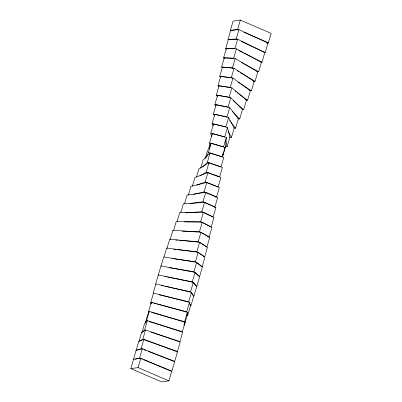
<?xml version="1.0" encoding="UTF-8"?>
<svg xmlns="http://www.w3.org/2000/svg" width="402" height="402" viewBox="0 0 402 402"><rect width="100%" height="100%" fill="white"/><g stroke="black" fill="none" stroke-linecap="round" stroke-linejoin="round"><path stroke-width="0.6" d="M148.393 313.897L148.579 311.58L151.343 302.188L187.362 312.339L187.081 315.816L184.317 325.208L184.458 323.469M151.202 303.927L151.343 302.188M209.14 148.273L209.578 142.896L212.341 133.504L226.321 137.444L225.592 146.403L222.829 155.795L223.02 153.408M212.246 134.7L212.341 133.504M133.379 359.604L136.142 350.212L142.308 348.725L174.644 361.71L171.88 371.101L143.584 359.74M158.202 275.285L160.966 265.893L195.06 272.37L199.573 276.983L196.809 286.375L192.297 281.762L167.332 277.018M155.574 284.279L158.338 274.888L193.322 282.385L196.658 286.757L193.895 296.148L191.669 293.234M130.831 368.629L133.6 359.237L140.831 358.197L171.659 371.468L168.895 380.86L161.659 381.9L130.831 368.629L138.067 367.589L168.895 380.86M160.966 266.32L163.735 256.928L196.684 262.345L202.337 267.159L199.568 276.551L193.92 271.737L169.513 267.727M138.911 341.675L141.675 332.283L145.564 329.947L180.166 342.072L177.403 351.464L176.428 352.046M153.102 293.334L155.87 283.943L191.468 292.39L193.613 296.495L190.849 305.887L189.508 303.319M164.056 256.813L166.649 248.009L198.206 252.32L204.95 257.3L202.186 266.692L200.945 266.521M151.041 303.52L150.77 302.435L153.539 293.043L189.483 302.374L190.417 306.183L187.654 315.575L186.453 315.263M166.946 248.511L169.709 239.12L199.628 242.295L207.417 247.406L204.653 256.798L196.864 251.687L176.915 249.572M226.788 49.28L225.683 48.727L228.447 39.336L237.647 39.205L264.772 52.742L262.003 62.134L260.777 62.149M145.197 323.314L147.79 314.51L149.293 311.389L185.106 322.283L182.342 331.675L149.509 321.685M224.648 58.491L223.562 57.903L226.326 48.511L236.411 48.838L261.36 62.35L258.597 71.742L256.818 71.687M170.147 239.652L172.91 230.266L200.97 232.281L209.738 237.476L206.975 246.868L205.729 246.778M149.293 311.389L146.524 320.781L145.524 322.861M222.648 67.767L221.572 67.129L224.336 57.737L235.225 58.521L257.823 71.908L255.059 81.299L253.24 81.169M173.493 230.828L176.257 221.437L202.241 222.281L211.924 227.522L209.161 236.914L207.924 236.873M147.363 320.64L144.599 330.032L141.896 332.771L144.66 323.379L147.363 320.64L182.709 332.193L179.945 341.584L151.082 332.147M220.743 77.084L219.713 76.41L222.477 67.018L234.09 68.25L254.154 81.41L251.391 90.802L249.557 90.606M177.146 221.432L179.734 212.628L203.447 212.291L213.97 217.547L211.206 226.939L200.683 221.683L184.458 221.914M139.881 341.092L142.8 339.338L145.564 329.947M218.969 86.475L217.974 85.742L220.738 76.35L232.984 78.023L250.366 90.857L247.602 100.249L245.763 99.997M180.754 212.648L183.347 203.844L204.603 202.327L215.889 207.548L213.125 216.939L201.839 211.718L185.583 212.879M143.881 339.308L138.836 341.228L136.072 350.619L141.117 348.7L143.881 339.308L177.478 351.911L174.714 361.303L148.067 351.308M217.758 96.334L216.346 95.133L219.11 85.742L231.899 87.842L246.461 100.254L243.697 109.645L241.868 109.344M184.488 203.874L187.081 195.07L205.718 192.387L217.683 197.538L214.919 206.929L202.955 201.779L189.91 203.658M135.062 359.197L139.544 358.117L142.308 348.725M216.12 105.902L214.824 104.58L217.588 95.189L230.823 97.701L242.456 109.59L239.692 118.982L237.889 118.64M188.337 195.111L190.93 186.307L206.814 182.478L219.361 187.518L216.598 196.91L215.422 197.196M138.067 367.589L140.831 358.197M240.341 20.1L233.105 21.14L230.341 30.532L237.577 29.492L240.341 20.1L271.169 33.371L268.4 42.763L267.199 42.934M214.522 115.55L213.397 114.078L216.16 104.686L229.738 107.595L238.356 118.871L235.592 128.263L233.823 127.886M192.297 186.352L194.89 177.548L207.894 172.604L220.929 177.493L218.165 186.885L205.131 181.995L196.648 185.221M238.954 29.627L230.703 30.215L227.939 39.607L236.19 39.019L238.954 29.627L268.039 43.079L265.275 52.471L264.099 52.556M213.16 125.751L212.055 123.635L214.819 114.243L228.632 117.52L234.17 128.102L231.406 137.494L229.602 137.067M196.528 177.006L198.945 168.79L208.975 162.765L222.401 167.468L219.638 176.86L206.211 172.156L199.874 175.96M237.647 39.205L234.884 48.597L225.683 48.727M211.628 136.7L210.784 133.238L213.547 123.846L227.502 127.474L229.884 137.273L227.12 146.665L225.301 146.192M200.673 168.242L203.095 160.026L210.065 152.966L223.783 157.448L221.02 166.84L207.301 162.358L202.507 167.212M236.411 48.838L233.642 58.23L223.562 57.903M205.075 158.88L207.321 151.252L211.186 143.212L225.085 147.439L222.321 156.83L208.422 152.604L205.844 157.966M233.537 68.551L232.462 67.913L235.225 58.521M208.422 152.604L211.186 143.212M232.356 78.315L231.326 77.641L234.09 68.25M207.301 162.358L210.065 152.966M232.984 78.023L230.22 87.415L217.974 85.742M206.211 172.156L208.975 162.765M230.075 98.038L229.135 97.234L231.899 87.842M205.131 181.995L207.894 172.604M230.823 97.701L228.06 107.093L214.824 104.58M193.462 194.422L204.05 191.87L206.814 182.478M229.738 107.595L226.974 116.987L213.397 114.078M202.955 201.779L205.718 192.387M228.632 117.52L225.869 126.911L212.055 123.635M201.839 211.718L204.603 202.327M227.502 127.474L224.733 136.866L210.784 133.238M200.683 221.683L203.447 212.291M226.321 137.444L223.557 146.836L209.578 142.896M182.151 231.11L199.477 231.673L202.241 222.281M206.975 246.868L198.206 241.672L200.97 232.281M196.864 251.687L199.628 242.295M202.186 266.692L195.437 261.712L198.206 252.32M193.92 271.737L196.684 262.345M192.297 281.762L195.06 272.37M193.322 282.385L190.558 291.777L164.78 286.249M191.468 292.39L188.699 301.781L159.137 294.767M189.483 302.374L186.719 311.766L156.765 303.987M187.362 312.339L184.598 321.731L151.584 312.424M224.572 148.514L225.085 147.439M183.86 324.881L185.106 322.283M266.863 43.165L268.039 43.079M214.638 207.638L215.889 207.548M221.572 67.129L232.462 67.913M175.759 240.059L177.629 240.195M179.503 240.326L198.206 241.672M219.713 76.41L231.326 77.641M173.8 249.24L175.669 249.436M171.925 258.496L173.167 258.667M174.403 258.838L195.437 261.712M216.346 95.133L229.135 97.234M164.895 276.556L166.116 276.787M161.096 285.46L163.554 285.988M150.77 302.435L152.569 302.902M153.77 303.214L155.564 303.676M142.8 339.338L177.403 351.464M141.117 348.7L142.278 349.137M144.011 349.785L145.75 350.438M204.05 191.87L216.598 196.91M139.544 358.117L142.429 359.277M237.577 29.492L238.718 29.984M243.853 32.195L268.4 42.763M236.19 39.019L237.306 39.537M241.225 41.346L265.275 52.471M238.758 50.531L242.632 52.466M243.738 53.019L262.003 62.134M241.24 62.34L258.597 71.742M199.477 231.673L209.161 236.914M237.306 70.782L238.919 71.737M239.994 72.375L255.059 81.299M238.014 82.028L251.391 90.802M235.185 91.083L236.18 91.817M237.175 92.55L247.602 100.249M233.366 100.837L243.697 109.645M232.366 111.495L239.692 118.982M229.597 120.419L230.346 121.399M231.095 122.379L235.592 128.263M228.085 131.142L231.406 137.494M187.116 313.399L187.654 315.575M225.718 140.901L227.12 146.665"/></g></svg>
